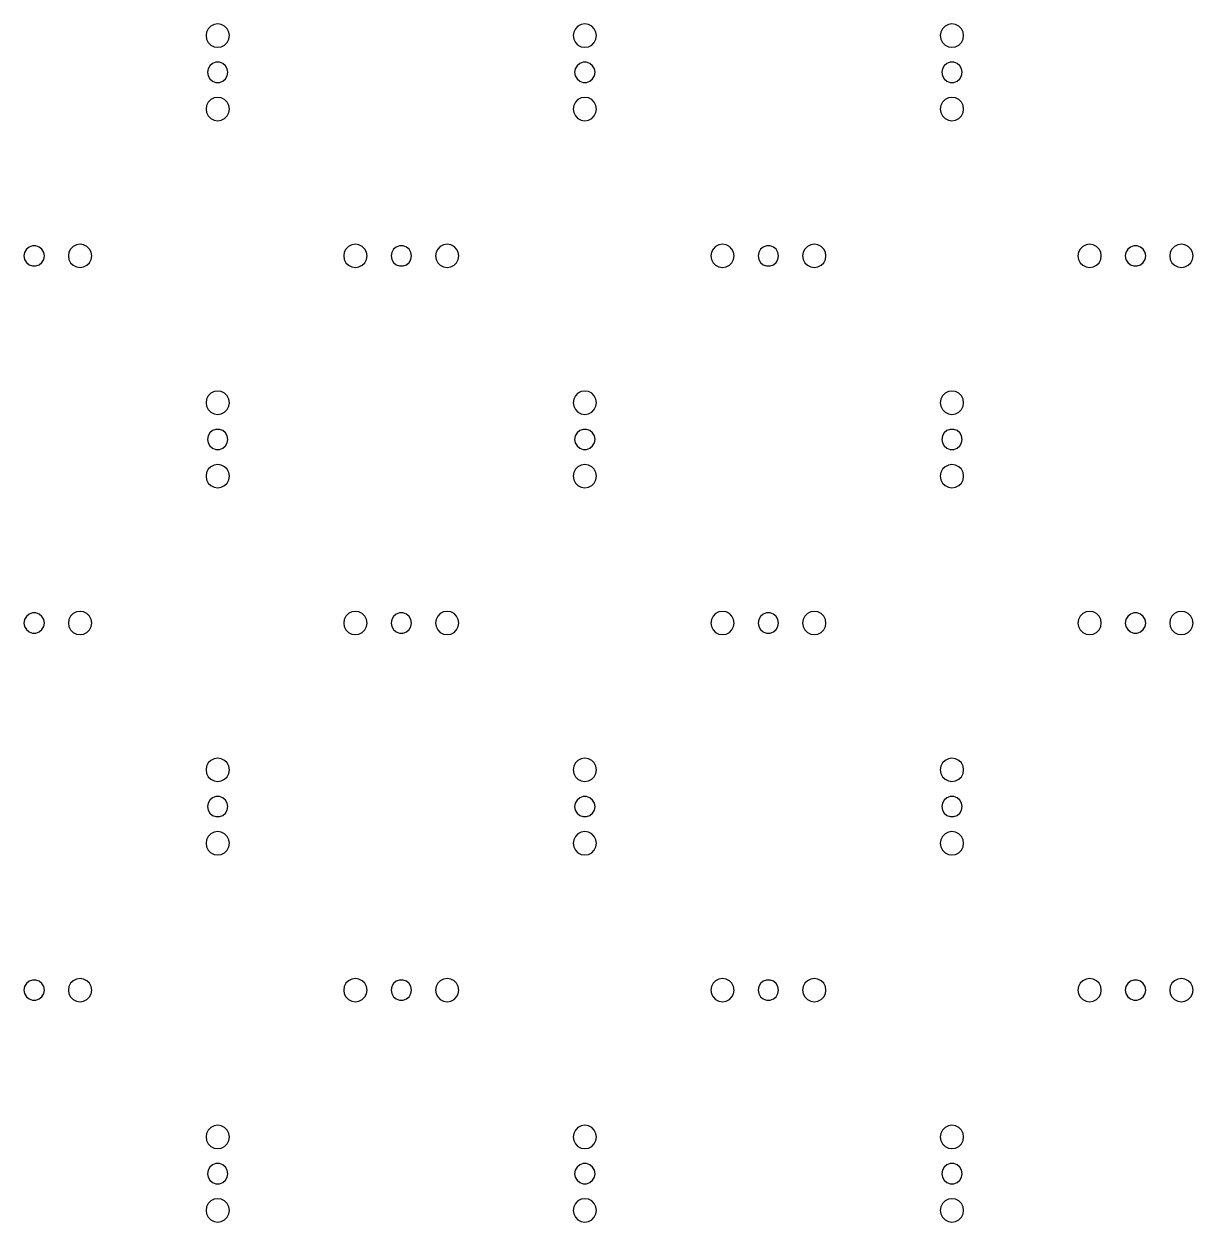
# Model space of a CAD drawing. Extents: x 218 to 2830, y 49 to 1501.
# Drawn here: x 1518 to 2155, y 49 to 701 of the extents above; entities that cross this region are included whole.
import ezdxf

# ---------------------------------------------------------------- set-up
doc = ezdxf.new("R2010")
doc.units = 0
doc.layers.get('0').update_dxf_attribs({"linetype": 'CONTINUOUS'})

msp = doc.modelspace()

# ---------------------------------------------------------------- linework, layer by layer
for points in [[(1625.96, 688.961), (1627.73, 689.863), (1629.14, 691.268), (1630.04, 693.038), (1630.35, 695), (1630.04, 696.962), (1629.14, 698.732), (1627.73, 700.137), (1625.96, 701.039), (1624, 701.35), (1622.04, 701.039), (1620.27, 700.137), (1618.86, 698.732), (1617.96, 696.962), (1617.65, 695), (1617.96, 693.038), (1618.86, 691.268), (1620.27, 689.863), (1622.04, 688.961), (1624, 688.65)], [(1825.96, 688.961), (1827.73, 689.863), (1829.14, 691.268), (1830.04, 693.038), (1830.35, 695), (1830.04, 696.962), (1829.14, 698.732), (1827.73, 700.137), (1825.96, 701.039), (1824, 701.35), (1822.04, 701.039), (1820.27, 700.137), (1818.86, 698.732), (1817.96, 696.962), (1817.65, 695), (1817.96, 693.038), (1818.86, 691.268), (1820.27, 689.863), (1822.04, 688.961), (1824, 688.65)], [(2025.96, 688.961), (2027.73, 689.863), (2029.14, 691.268), (2030.04, 693.038), (2030.35, 695), (2030.04, 696.962), (2029.14, 698.732), (2027.73, 700.137), (2025.96, 701.039), (2024, 701.35), (2022.04, 701.039), (2020.27, 700.137), (2018.86, 698.732), (2017.96, 696.962), (2017.65, 695), (2017.96, 693.038), (2018.86, 691.268), (2020.27, 689.863), (2022.04, 688.961), (2024, 688.65)], [(1626.78, 670.188), (1628.26, 671.429), (1629.22, 673.1), (1629.56, 675), (1629.22, 676.9), (1628.26, 678.571), (1626.78, 679.812), (1624.96, 680.472), (1623.04, 680.472), (1621.22, 679.812), (1619.74, 678.571), (1618.78, 676.9), (1618.44, 675), (1618.78, 673.1), (1619.74, 671.429), (1621.22, 670.188), (1623.04, 669.528), (1624.96, 669.528)], [(1826.78, 670.188), (1828.26, 671.429), (1829.22, 673.1), (1829.56, 675), (1829.22, 676.9), (1828.26, 678.571), (1826.78, 679.812), (1824.96, 680.472), (1823.04, 680.472), (1821.22, 679.812), (1819.74, 678.571), (1818.78, 676.9), (1818.44, 675), (1818.78, 673.1), (1819.74, 671.429), (1821.22, 670.188), (1823.04, 669.528), (1824.96, 669.528)], [(2026.78, 670.188), (2028.26, 671.429), (2029.22, 673.1), (2029.56, 675), (2029.22, 676.9), (2028.26, 678.571), (2026.78, 679.812), (2024.96, 680.472), (2023.04, 680.472), (2021.22, 679.812), (2019.74, 678.571), (2018.78, 676.9), (2018.44, 675), (2018.78, 673.1), (2019.74, 671.429), (2021.22, 670.188), (2023.04, 669.528), (2024.96, 669.528)], [(1625.96, 648.961), (1627.73, 649.863), (1629.14, 651.268), (1630.04, 653.038), (1630.35, 655), (1630.04, 656.962), (1629.14, 658.732), (1627.73, 660.137), (1625.96, 661.039), (1624, 661.35), (1622.04, 661.039), (1620.27, 660.137), (1618.86, 658.732), (1617.96, 656.962), (1617.65, 655), (1617.96, 653.038), (1618.86, 651.268), (1620.27, 649.863), (1622.04, 648.961), (1624, 648.65)], [(1825.96, 648.961), (1827.73, 649.863), (1829.14, 651.268), (1830.04, 653.038), (1830.35, 655), (1830.04, 656.962), (1829.14, 658.732), (1827.73, 660.137), (1825.96, 661.039), (1824, 661.35), (1822.04, 661.039), (1820.27, 660.137), (1818.86, 658.732), (1817.96, 656.962), (1817.65, 655), (1817.96, 653.038), (1818.86, 651.268), (1820.27, 649.863), (1822.04, 648.961), (1824, 648.65)], [(2025.96, 648.961), (2027.73, 649.863), (2029.14, 651.268), (2030.04, 653.038), (2030.35, 655), (2030.04, 656.962), (2029.14, 658.732), (2027.73, 660.137), (2025.96, 661.039), (2024, 661.35), (2022.04, 661.039), (2020.27, 660.137), (2018.86, 658.732), (2017.96, 656.962), (2017.65, 655), (2017.96, 653.038), (2018.86, 651.268), (2020.27, 649.863), (2022.04, 648.961), (2024, 648.65)], [(1550.96, 568.961), (1552.73, 569.863), (1554.14, 571.268), (1555.04, 573.038), (1555.35, 575), (1555.04, 576.962), (1554.14, 578.732), (1552.73, 580.137), (1550.96, 581.039), (1549, 581.35), (1547.04, 581.039), (1545.27, 580.137), (1543.86, 578.732), (1542.96, 576.962), (1542.65, 575), (1542.96, 573.038), (1543.86, 571.268), (1545.27, 569.863), (1547.04, 568.961), (1549, 568.65)], [(1700.96, 568.961), (1702.73, 569.863), (1704.14, 571.268), (1705.04, 573.038), (1705.35, 575), (1705.04, 576.962), (1704.14, 578.732), (1702.73, 580.137), (1700.96, 581.039), (1699, 581.35), (1697.04, 581.039), (1695.27, 580.137), (1693.86, 578.732), (1692.96, 576.962), (1692.65, 575), (1692.96, 573.038), (1693.86, 571.268), (1695.27, 569.863), (1697.04, 568.961), (1699, 568.65)], [(1750.96, 568.961), (1752.73, 569.863), (1754.14, 571.268), (1755.04, 573.038), (1755.35, 575), (1755.04, 576.962), (1754.14, 578.732), (1752.73, 580.137), (1750.96, 581.039), (1749, 581.35), (1747.04, 581.039), (1745.27, 580.137), (1743.86, 578.732), (1742.96, 576.962), (1742.65, 575), (1742.96, 573.038), (1743.86, 571.268), (1745.27, 569.863), (1747.04, 568.961), (1749, 568.65)], [(1900.96, 568.961), (1902.73, 569.863), (1904.14, 571.268), (1905.04, 573.038), (1905.35, 575), (1905.04, 576.962), (1904.14, 578.732), (1902.73, 580.137), (1900.96, 581.039), (1899, 581.35), (1897.04, 581.039), (1895.27, 580.137), (1893.86, 578.732), (1892.96, 576.962), (1892.65, 575), (1892.96, 573.038), (1893.86, 571.268), (1895.27, 569.863), (1897.04, 568.961), (1899, 568.65)], [(1950.96, 568.961), (1952.73, 569.863), (1954.14, 571.268), (1955.04, 573.038), (1955.35, 575), (1955.04, 576.962), (1954.14, 578.732), (1952.73, 580.137), (1950.96, 581.039), (1949, 581.35), (1947.04, 581.039), (1945.27, 580.137), (1943.86, 578.732), (1942.96, 576.962), (1942.65, 575), (1942.96, 573.038), (1943.86, 571.268), (1945.27, 569.863), (1947.04, 568.961), (1949, 568.65)], [(2100.96, 568.961), (2102.73, 569.863), (2104.14, 571.268), (2105.04, 573.038), (2105.35, 575), (2105.04, 576.962), (2104.14, 578.732), (2102.73, 580.137), (2100.96, 581.039), (2099, 581.35), (2097.04, 581.039), (2095.27, 580.137), (2093.86, 578.732), (2092.96, 576.962), (2092.65, 575), (2092.96, 573.038), (2093.86, 571.268), (2095.27, 569.863), (2097.04, 568.961), (2099, 568.65)], [(2150.96, 568.961), (2152.73, 569.863), (2154.14, 571.268), (2155.04, 573.038), (2155.35, 575), (2155.04, 576.962), (2154.14, 578.732), (2152.73, 580.137), (2150.96, 581.039), (2149, 581.35), (2147.04, 581.039), (2145.27, 580.137), (2143.86, 578.732), (2142.96, 576.962), (2142.65, 575), (2142.96, 573.038), (2143.86, 571.268), (2145.27, 569.863), (2147.04, 568.961), (2149, 568.65)], [(1526.78, 570.188), (1528.26, 571.429), (1529.22, 573.1), (1529.56, 575), (1529.22, 576.9), (1528.26, 578.571), (1526.78, 579.812), (1524.96, 580.472), (1523.04, 580.472), (1521.22, 579.812), (1519.74, 578.571), (1518.78, 576.9), (1518.44, 575), (1518.78, 573.1), (1519.74, 571.429), (1521.22, 570.188), (1523.04, 569.528), (1524.96, 569.528)], [(1726.78, 570.188), (1728.26, 571.429), (1729.22, 573.1), (1729.56, 575), (1729.22, 576.9), (1728.26, 578.571), (1726.78, 579.812), (1724.96, 580.472), (1723.04, 580.472), (1721.22, 579.812), (1719.74, 578.571), (1718.78, 576.9), (1718.44, 575), (1718.78, 573.1), (1719.74, 571.429), (1721.22, 570.188), (1723.04, 569.528), (1724.96, 569.528)], [(1926.78, 570.188), (1928.26, 571.429), (1929.22, 573.1), (1929.56, 575), (1929.22, 576.9), (1928.26, 578.571), (1926.78, 579.812), (1924.96, 580.472), (1923.04, 580.472), (1921.22, 579.812), (1919.74, 578.571), (1918.78, 576.9), (1918.44, 575), (1918.78, 573.1), (1919.74, 571.429), (1921.22, 570.188), (1923.04, 569.528), (1924.96, 569.528)], [(2126.78, 570.188), (2128.26, 571.429), (2129.22, 573.1), (2129.56, 575), (2129.22, 576.9), (2128.26, 578.571), (2126.78, 579.812), (2124.96, 580.472), (2123.04, 580.472), (2121.22, 579.812), (2119.74, 578.571), (2118.78, 576.9), (2118.44, 575), (2118.78, 573.1), (2119.74, 571.429), (2121.22, 570.188), (2123.04, 569.528), (2124.96, 569.528)], [(1625.96, 488.961), (1627.73, 489.863), (1629.14, 491.268), (1630.04, 493.038), (1630.35, 495), (1630.04, 496.962), (1629.14, 498.732), (1627.73, 500.137), (1625.96, 501.039), (1624, 501.35), (1622.04, 501.039), (1620.27, 500.137), (1618.86, 498.732), (1617.96, 496.962), (1617.65, 495), (1617.96, 493.038), (1618.86, 491.268), (1620.27, 489.863), (1622.04, 488.961), (1624, 488.65)], [(1825.96, 488.961), (1827.73, 489.863), (1829.14, 491.268), (1830.04, 493.038), (1830.35, 495), (1830.04, 496.962), (1829.14, 498.732), (1827.73, 500.137), (1825.96, 501.039), (1824, 501.35), (1822.04, 501.039), (1820.27, 500.137), (1818.86, 498.732), (1817.96, 496.962), (1817.65, 495), (1817.96, 493.038), (1818.86, 491.268), (1820.27, 489.863), (1822.04, 488.961), (1824, 488.65)], [(2025.96, 488.961), (2027.73, 489.863), (2029.14, 491.268), (2030.04, 493.038), (2030.35, 495), (2030.04, 496.962), (2029.14, 498.732), (2027.73, 500.137), (2025.96, 501.039), (2024, 501.35), (2022.04, 501.039), (2020.27, 500.137), (2018.86, 498.732), (2017.96, 496.962), (2017.65, 495), (2017.96, 493.038), (2018.86, 491.268), (2020.27, 489.863), (2022.04, 488.961), (2024, 488.65)], [(1626.78, 470.188), (1628.26, 471.429), (1629.22, 473.1), (1629.56, 475), (1629.22, 476.9), (1628.26, 478.571), (1626.78, 479.812), (1624.96, 480.472), (1623.04, 480.472), (1621.22, 479.812), (1619.74, 478.571), (1618.78, 476.9), (1618.44, 475), (1618.78, 473.1), (1619.74, 471.429), (1621.22, 470.188), (1623.04, 469.528), (1624.96, 469.528)], [(1826.78, 470.188), (1828.26, 471.429), (1829.22, 473.1), (1829.56, 475), (1829.22, 476.9), (1828.26, 478.571), (1826.78, 479.812), (1824.96, 480.472), (1823.04, 480.472), (1821.22, 479.812), (1819.74, 478.571), (1818.78, 476.9), (1818.44, 475), (1818.78, 473.1), (1819.74, 471.429), (1821.22, 470.188), (1823.04, 469.528), (1824.96, 469.528)], [(2026.78, 470.188), (2028.26, 471.429), (2029.22, 473.1), (2029.56, 475), (2029.22, 476.9), (2028.26, 478.571), (2026.78, 479.812), (2024.96, 480.472), (2023.04, 480.472), (2021.22, 479.812), (2019.74, 478.571), (2018.78, 476.9), (2018.44, 475), (2018.78, 473.1), (2019.74, 471.429), (2021.22, 470.188), (2023.04, 469.528), (2024.96, 469.528)], [(1625.96, 448.961), (1627.73, 449.863), (1629.14, 451.268), (1630.04, 453.038), (1630.35, 455), (1630.04, 456.962), (1629.14, 458.732), (1627.73, 460.137), (1625.96, 461.039), (1624, 461.35), (1622.04, 461.039), (1620.27, 460.137), (1618.86, 458.732), (1617.96, 456.962), (1617.65, 455), (1617.96, 453.038), (1618.86, 451.268), (1620.27, 449.863), (1622.04, 448.961), (1624, 448.65)], [(1825.96, 448.961), (1827.73, 449.863), (1829.14, 451.268), (1830.04, 453.038), (1830.35, 455), (1830.04, 456.962), (1829.14, 458.732), (1827.73, 460.137), (1825.96, 461.039), (1824, 461.35), (1822.04, 461.039), (1820.27, 460.137), (1818.86, 458.732), (1817.96, 456.962), (1817.65, 455), (1817.96, 453.038), (1818.86, 451.268), (1820.27, 449.863), (1822.04, 448.961), (1824, 448.65)], [(2025.96, 448.961), (2027.73, 449.863), (2029.14, 451.268), (2030.04, 453.038), (2030.35, 455), (2030.04, 456.962), (2029.14, 458.732), (2027.73, 460.137), (2025.96, 461.039), (2024, 461.35), (2022.04, 461.039), (2020.27, 460.137), (2018.86, 458.732), (2017.96, 456.962), (2017.65, 455), (2017.96, 453.038), (2018.86, 451.268), (2020.27, 449.863), (2022.04, 448.961), (2024, 448.65)], [(1526.78, 370.188), (1528.26, 371.429), (1529.22, 373.1), (1529.56, 375), (1529.22, 376.9), (1528.26, 378.571), (1526.78, 379.812), (1524.96, 380.472), (1523.04, 380.472), (1521.22, 379.812), (1519.74, 378.571), (1518.78, 376.9), (1518.44, 375), (1518.78, 373.1), (1519.74, 371.429), (1521.22, 370.188), (1523.04, 369.528), (1524.96, 369.528)], [(1550.96, 368.961), (1552.73, 369.863), (1554.14, 371.268), (1555.04, 373.038), (1555.35, 375), (1555.04, 376.962), (1554.14, 378.732), (1552.73, 380.137), (1550.96, 381.039), (1549, 381.35), (1547.04, 381.039), (1545.27, 380.137), (1543.86, 378.732), (1542.96, 376.962), (1542.65, 375), (1542.96, 373.038), (1543.86, 371.268), (1545.27, 369.863), (1547.04, 368.961), (1549, 368.65)], [(1700.96, 368.961), (1702.73, 369.863), (1704.14, 371.268), (1705.04, 373.038), (1705.35, 375), (1705.04, 376.962), (1704.14, 378.732), (1702.73, 380.137), (1700.96, 381.039), (1699, 381.35), (1697.04, 381.039), (1695.27, 380.137), (1693.86, 378.732), (1692.96, 376.962), (1692.65, 375), (1692.96, 373.038), (1693.86, 371.268), (1695.27, 369.863), (1697.04, 368.961), (1699, 368.65)], [(1726.78, 370.188), (1728.26, 371.429), (1729.22, 373.1), (1729.56, 375), (1729.22, 376.9), (1728.26, 378.571), (1726.78, 379.812), (1724.96, 380.472), (1723.04, 380.472), (1721.22, 379.812), (1719.74, 378.571), (1718.78, 376.9), (1718.44, 375), (1718.78, 373.1), (1719.74, 371.429), (1721.22, 370.188), (1723.04, 369.528), (1724.96, 369.528)], [(1750.96, 368.961), (1752.73, 369.863), (1754.14, 371.268), (1755.04, 373.038), (1755.35, 375), (1755.04, 376.962), (1754.14, 378.732), (1752.73, 380.137), (1750.96, 381.039), (1749, 381.35), (1747.04, 381.039), (1745.27, 380.137), (1743.86, 378.732), (1742.96, 376.962), (1742.65, 375), (1742.96, 373.038), (1743.86, 371.268), (1745.27, 369.863), (1747.04, 368.961), (1749, 368.65)], [(1900.96, 368.961), (1902.73, 369.863), (1904.14, 371.268), (1905.04, 373.038), (1905.35, 375), (1905.04, 376.962), (1904.14, 378.732), (1902.73, 380.137), (1900.96, 381.039), (1899, 381.35), (1897.04, 381.039), (1895.27, 380.137), (1893.86, 378.732), (1892.96, 376.962), (1892.65, 375), (1892.96, 373.038), (1893.86, 371.268), (1895.27, 369.863), (1897.04, 368.961), (1899, 368.65)], [(1926.78, 370.188), (1928.26, 371.429), (1929.22, 373.1), (1929.56, 375), (1929.22, 376.9), (1928.26, 378.571), (1926.78, 379.812), (1924.96, 380.472), (1923.04, 380.472), (1921.22, 379.812), (1919.74, 378.571), (1918.78, 376.9), (1918.44, 375), (1918.78, 373.1), (1919.74, 371.429), (1921.22, 370.188), (1923.04, 369.528), (1924.96, 369.528)], [(1950.96, 368.961), (1952.73, 369.863), (1954.14, 371.268), (1955.04, 373.038), (1955.35, 375), (1955.04, 376.962), (1954.14, 378.732), (1952.73, 380.137), (1950.96, 381.039), (1949, 381.35), (1947.04, 381.039), (1945.27, 380.137), (1943.86, 378.732), (1942.96, 376.962), (1942.65, 375), (1942.96, 373.038), (1943.86, 371.268), (1945.27, 369.863), (1947.04, 368.961), (1949, 368.65)], [(2100.96, 368.961), (2102.73, 369.863), (2104.14, 371.268), (2105.04, 373.038), (2105.35, 375), (2105.04, 376.962), (2104.14, 378.732), (2102.73, 380.137), (2100.96, 381.039), (2099, 381.35), (2097.04, 381.039), (2095.27, 380.137), (2093.86, 378.732), (2092.96, 376.962), (2092.65, 375), (2092.96, 373.038), (2093.86, 371.268), (2095.27, 369.863), (2097.04, 368.961), (2099, 368.65)], [(2126.78, 370.188), (2128.26, 371.429), (2129.22, 373.1), (2129.56, 375), (2129.22, 376.9), (2128.26, 378.571), (2126.78, 379.812), (2124.96, 380.472), (2123.04, 380.472), (2121.22, 379.812), (2119.74, 378.571), (2118.78, 376.9), (2118.44, 375), (2118.78, 373.1), (2119.74, 371.429), (2121.22, 370.188), (2123.04, 369.528), (2124.96, 369.528)], [(2150.96, 368.961), (2152.73, 369.863), (2154.14, 371.268), (2155.04, 373.038), (2155.35, 375), (2155.04, 376.962), (2154.14, 378.732), (2152.73, 380.137), (2150.96, 381.039), (2149, 381.35), (2147.04, 381.039), (2145.27, 380.137), (2143.86, 378.732), (2142.96, 376.962), (2142.65, 375), (2142.96, 373.038), (2143.86, 371.268), (2145.27, 369.863), (2147.04, 368.961), (2149, 368.65)], [(1625.96, 288.961), (1627.73, 289.863), (1629.14, 291.268), (1630.04, 293.038), (1630.35, 295), (1630.04, 296.962), (1629.14, 298.732), (1627.73, 300.137), (1625.96, 301.039), (1624, 301.35), (1622.04, 301.039), (1620.27, 300.137), (1618.86, 298.732), (1617.96, 296.962), (1617.65, 295), (1617.96, 293.038), (1618.86, 291.268), (1620.27, 289.863), (1622.04, 288.961), (1624, 288.65)], [(1825.96, 288.961), (1827.73, 289.863), (1829.14, 291.268), (1830.04, 293.038), (1830.35, 295), (1830.04, 296.962), (1829.14, 298.732), (1827.73, 300.137), (1825.96, 301.039), (1824, 301.35), (1822.04, 301.039), (1820.27, 300.137), (1818.86, 298.732), (1817.96, 296.962), (1817.65, 295), (1817.96, 293.038), (1818.86, 291.268), (1820.27, 289.863), (1822.04, 288.961), (1824, 288.65)], [(2025.96, 288.961), (2027.73, 289.863), (2029.14, 291.268), (2030.04, 293.038), (2030.35, 295), (2030.04, 296.962), (2029.14, 298.732), (2027.73, 300.137), (2025.96, 301.039), (2024, 301.35), (2022.04, 301.039), (2020.27, 300.137), (2018.86, 298.732), (2017.96, 296.962), (2017.65, 295), (2017.96, 293.038), (2018.86, 291.268), (2020.27, 289.863), (2022.04, 288.961), (2024, 288.65)], [(1626.78, 270.188), (1628.26, 271.429), (1629.22, 273.1), (1629.56, 275), (1629.22, 276.9), (1628.26, 278.571), (1626.78, 279.812), (1624.96, 280.472), (1623.04, 280.472), (1621.22, 279.812), (1619.74, 278.571), (1618.78, 276.9), (1618.44, 275), (1618.78, 273.1), (1619.74, 271.429), (1621.22, 270.188), (1623.04, 269.528), (1624.96, 269.528)], [(1826.78, 270.188), (1828.26, 271.429), (1829.22, 273.1), (1829.56, 275), (1829.22, 276.9), (1828.26, 278.571), (1826.78, 279.812), (1824.96, 280.472), (1823.04, 280.472), (1821.22, 279.812), (1819.74, 278.571), (1818.78, 276.9), (1818.44, 275), (1818.78, 273.1), (1819.74, 271.429), (1821.22, 270.188), (1823.04, 269.528), (1824.96, 269.528)], [(2026.78, 270.188), (2028.26, 271.429), (2029.22, 273.1), (2029.56, 275), (2029.22, 276.9), (2028.26, 278.571), (2026.78, 279.812), (2024.96, 280.472), (2023.04, 280.472), (2021.22, 279.812), (2019.74, 278.571), (2018.78, 276.9), (2018.44, 275), (2018.78, 273.1), (2019.74, 271.429), (2021.22, 270.188), (2023.04, 269.528), (2024.96, 269.528)], [(1625.96, 248.961), (1627.73, 249.863), (1629.14, 251.268), (1630.04, 253.038), (1630.35, 255), (1630.04, 256.962), (1629.14, 258.732), (1627.73, 260.137), (1625.96, 261.039), (1624, 261.35), (1622.04, 261.039), (1620.27, 260.137), (1618.86, 258.732), (1617.96, 256.962), (1617.65, 255), (1617.96, 253.038), (1618.86, 251.268), (1620.27, 249.863), (1622.04, 248.961), (1624, 248.65)], [(1825.96, 248.961), (1827.73, 249.863), (1829.14, 251.268), (1830.04, 253.038), (1830.35, 255), (1830.04, 256.962), (1829.14, 258.732), (1827.73, 260.137), (1825.96, 261.039), (1824, 261.35), (1822.04, 261.039), (1820.27, 260.137), (1818.86, 258.732), (1817.96, 256.962), (1817.65, 255), (1817.96, 253.038), (1818.86, 251.268), (1820.27, 249.863), (1822.04, 248.961), (1824, 248.65)], [(2025.96, 248.961), (2027.73, 249.863), (2029.14, 251.268), (2030.04, 253.038), (2030.35, 255), (2030.04, 256.962), (2029.14, 258.732), (2027.73, 260.137), (2025.96, 261.039), (2024, 261.35), (2022.04, 261.039), (2020.27, 260.137), (2018.86, 258.732), (2017.96, 256.962), (2017.65, 255), (2017.96, 253.038), (2018.86, 251.268), (2020.27, 249.863), (2022.04, 248.961), (2024, 248.65)], [(1526.78, 170.188), (1528.26, 171.429), (1529.22, 173.1), (1529.56, 175), (1529.22, 176.9), (1528.26, 178.571), (1526.78, 179.812), (1524.96, 180.472), (1523.04, 180.472), (1521.22, 179.812), (1519.74, 178.571), (1518.78, 176.9), (1518.44, 175), (1518.78, 173.1), (1519.74, 171.429), (1521.22, 170.188), (1523.04, 169.528), (1524.96, 169.528)], [(1550.96, 168.961), (1552.73, 169.863), (1554.14, 171.268), (1555.04, 173.038), (1555.35, 175), (1555.04, 176.962), (1554.14, 178.732), (1552.73, 180.137), (1550.96, 181.039), (1549, 181.35), (1547.04, 181.039), (1545.27, 180.137), (1543.86, 178.732), (1542.96, 176.962), (1542.65, 175), (1542.96, 173.038), (1543.86, 171.268), (1545.27, 169.863), (1547.04, 168.961), (1549, 168.65)], [(1700.96, 168.961), (1702.73, 169.863), (1704.14, 171.268), (1705.04, 173.038), (1705.35, 175), (1705.04, 176.962), (1704.14, 178.732), (1702.73, 180.137), (1700.96, 181.039), (1699, 181.35), (1697.04, 181.039), (1695.27, 180.137), (1693.86, 178.732), (1692.96, 176.962), (1692.65, 175), (1692.96, 173.038), (1693.86, 171.268), (1695.27, 169.863), (1697.04, 168.961), (1699, 168.65)], [(1726.78, 170.188), (1728.26, 171.429), (1729.22, 173.1), (1729.56, 175), (1729.22, 176.9), (1728.26, 178.571), (1726.78, 179.812), (1724.96, 180.472), (1723.04, 180.472), (1721.22, 179.812), (1719.74, 178.571), (1718.78, 176.9), (1718.44, 175), (1718.78, 173.1), (1719.74, 171.429), (1721.22, 170.188), (1723.04, 169.528), (1724.96, 169.528)], [(1750.96, 168.961), (1752.73, 169.863), (1754.14, 171.268), (1755.04, 173.038), (1755.35, 175), (1755.04, 176.962), (1754.14, 178.732), (1752.73, 180.137), (1750.96, 181.039), (1749, 181.35), (1747.04, 181.039), (1745.27, 180.137), (1743.86, 178.732), (1742.96, 176.962), (1742.65, 175), (1742.96, 173.038), (1743.86, 171.268), (1745.27, 169.863), (1747.04, 168.961), (1749, 168.65)], [(1900.96, 168.961), (1902.73, 169.863), (1904.14, 171.268), (1905.04, 173.038), (1905.35, 175), (1905.04, 176.962), (1904.14, 178.732), (1902.73, 180.137), (1900.96, 181.039), (1899, 181.35), (1897.04, 181.039), (1895.27, 180.137), (1893.86, 178.732), (1892.96, 176.962), (1892.65, 175), (1892.96, 173.038), (1893.86, 171.268), (1895.27, 169.863), (1897.04, 168.961), (1899, 168.65)], [(1926.78, 170.188), (1928.26, 171.429), (1929.22, 173.1), (1929.56, 175), (1929.22, 176.9), (1928.26, 178.571), (1926.78, 179.812), (1924.96, 180.472), (1923.04, 180.472), (1921.22, 179.812), (1919.74, 178.571), (1918.78, 176.9), (1918.44, 175), (1918.78, 173.1), (1919.74, 171.429), (1921.22, 170.188), (1923.04, 169.528), (1924.96, 169.528)], [(1950.96, 168.961), (1952.73, 169.863), (1954.14, 171.268), (1955.04, 173.038), (1955.35, 175), (1955.04, 176.962), (1954.14, 178.732), (1952.73, 180.137), (1950.96, 181.039), (1949, 181.35), (1947.04, 181.039), (1945.27, 180.137), (1943.86, 178.732), (1942.96, 176.962), (1942.65, 175), (1942.96, 173.038), (1943.86, 171.268), (1945.27, 169.863), (1947.04, 168.961), (1949, 168.65)], [(2100.96, 168.961), (2102.73, 169.863), (2104.14, 171.268), (2105.04, 173.038), (2105.35, 175), (2105.04, 176.962), (2104.14, 178.732), (2102.73, 180.137), (2100.96, 181.039), (2099, 181.35), (2097.04, 181.039), (2095.27, 180.137), (2093.86, 178.732), (2092.96, 176.962), (2092.65, 175), (2092.96, 173.038), (2093.86, 171.268), (2095.27, 169.863), (2097.04, 168.961), (2099, 168.65)], [(2126.78, 170.188), (2128.26, 171.429), (2129.22, 173.1), (2129.56, 175), (2129.22, 176.9), (2128.26, 178.571), (2126.78, 179.812), (2124.96, 180.472), (2123.04, 180.472), (2121.22, 179.812), (2119.74, 178.571), (2118.78, 176.9), (2118.44, 175), (2118.78, 173.1), (2119.74, 171.429), (2121.22, 170.188), (2123.04, 169.528), (2124.96, 169.528)], [(2150.96, 168.961), (2152.73, 169.863), (2154.14, 171.268), (2155.04, 173.038), (2155.35, 175), (2155.04, 176.962), (2154.14, 178.732), (2152.73, 180.137), (2150.96, 181.039), (2149, 181.35), (2147.04, 181.039), (2145.27, 180.137), (2143.86, 178.732), (2142.96, 176.962), (2142.65, 175), (2142.96, 173.038), (2143.86, 171.268), (2145.27, 169.863), (2147.04, 168.961), (2149, 168.65)], [(1625.96, 88.9608), (1627.73, 89.8627), (1629.14, 91.2676), (1630.04, 93.0377), (1630.35, 95), (1630.04, 96.9623), (1629.14, 98.7324), (1627.73, 100.137), (1625.96, 101.039), (1624, 101.35), (1622.04, 101.039), (1620.27, 100.137), (1618.86, 98.7324), (1617.96, 96.9623), (1617.65, 95), (1617.96, 93.0377), (1618.86, 91.2676), (1620.27, 89.8627), (1622.04, 88.9608), (1624, 88.65)], [(1825.96, 88.9608), (1827.73, 89.8627), (1829.14, 91.2676), (1830.04, 93.0377), (1830.35, 95), (1830.04, 96.9623), (1829.14, 98.7324), (1827.73, 100.137), (1825.96, 101.039), (1824, 101.35), (1822.04, 101.039), (1820.27, 100.137), (1818.86, 98.7324), (1817.96, 96.9623), (1817.65, 95), (1817.96, 93.0377), (1818.86, 91.2676), (1820.27, 89.8627), (1822.04, 88.9608), (1824, 88.65)], [(2025.96, 88.9608), (2027.73, 89.8627), (2029.14, 91.2676), (2030.04, 93.0377), (2030.35, 95), (2030.04, 96.9623), (2029.14, 98.7324), (2027.73, 100.137), (2025.96, 101.039), (2024, 101.35), (2022.04, 101.039), (2020.27, 100.137), (2018.86, 98.7324), (2017.96, 96.9623), (2017.65, 95), (2017.96, 93.0377), (2018.86, 91.2676), (2020.27, 89.8627), (2022.04, 88.9608), (2024, 88.65)], [(1626.78, 70.1881), (1628.26, 71.4285), (1629.22, 73.0997), (1629.56, 75), (1629.22, 76.9003), (1628.26, 78.5715), (1626.78, 79.8119), (1624.96, 80.4718), (1623.04, 80.4718), (1621.22, 79.8119), (1619.74, 78.5715), (1618.78, 76.9003), (1618.44, 75), (1618.78, 73.0997), (1619.74, 71.4285), (1621.22, 70.1881), (1623.04, 69.5282), (1624.96, 69.5282)], [(1826.78, 70.1881), (1828.26, 71.4285), (1829.22, 73.0997), (1829.56, 75), (1829.22, 76.9003), (1828.26, 78.5715), (1826.78, 79.8119), (1824.96, 80.4718), (1823.04, 80.4718), (1821.22, 79.8119), (1819.74, 78.5715), (1818.78, 76.9003), (1818.44, 75), (1818.78, 73.0997), (1819.74, 71.4285), (1821.22, 70.1881), (1823.04, 69.5282), (1824.96, 69.5282)], [(2026.78, 70.1881), (2028.26, 71.4285), (2029.22, 73.0997), (2029.56, 75), (2029.22, 76.9003), (2028.26, 78.5715), (2026.78, 79.8119), (2024.96, 80.4718), (2023.04, 80.4718), (2021.22, 79.8119), (2019.74, 78.5715), (2018.78, 76.9003), (2018.44, 75), (2018.78, 73.0997), (2019.74, 71.4285), (2021.22, 70.1881), (2023.04, 69.5282), (2024.96, 69.5282)], [(1625.96, 48.9608), (1627.73, 49.8627), (1629.14, 51.2676), (1630.04, 53.0377), (1630.35, 55), (1630.04, 56.9623), (1629.14, 58.7324), (1627.73, 60.1373), (1625.96, 61.0392), (1624, 61.35), (1622.04, 61.0392), (1620.27, 60.1373), (1618.86, 58.7324), (1617.96, 56.9623), (1617.65, 55), (1617.96, 53.0377), (1618.86, 51.2676), (1620.27, 49.8627), (1622.04, 48.9608), (1624, 48.65)], [(1825.96, 48.9608), (1827.73, 49.8627), (1829.14, 51.2676), (1830.04, 53.0377), (1830.35, 55), (1830.04, 56.9623), (1829.14, 58.7324), (1827.73, 60.1373), (1825.96, 61.0392), (1824, 61.35), (1822.04, 61.0392), (1820.27, 60.1373), (1818.86, 58.7324), (1817.96, 56.9623), (1817.65, 55), (1817.96, 53.0377), (1818.86, 51.2676), (1820.27, 49.8627), (1822.04, 48.9608), (1824, 48.65)], [(2025.96, 48.9608), (2027.73, 49.8627), (2029.14, 51.2676), (2030.04, 53.0377), (2030.35, 55), (2030.04, 56.9623), (2029.14, 58.7324), (2027.73, 60.1373), (2025.96, 61.0392), (2024, 61.35), (2022.04, 61.0392), (2020.27, 60.1373), (2018.86, 58.7324), (2017.96, 56.9623), (2017.65, 55), (2017.96, 53.0377), (2018.86, 51.2676), (2020.27, 49.8627), (2022.04, 48.9608), (2024, 48.65)]]:
    msp.add_lwpolyline(points, close=True)

doc.saveas('drawing.dxf')
